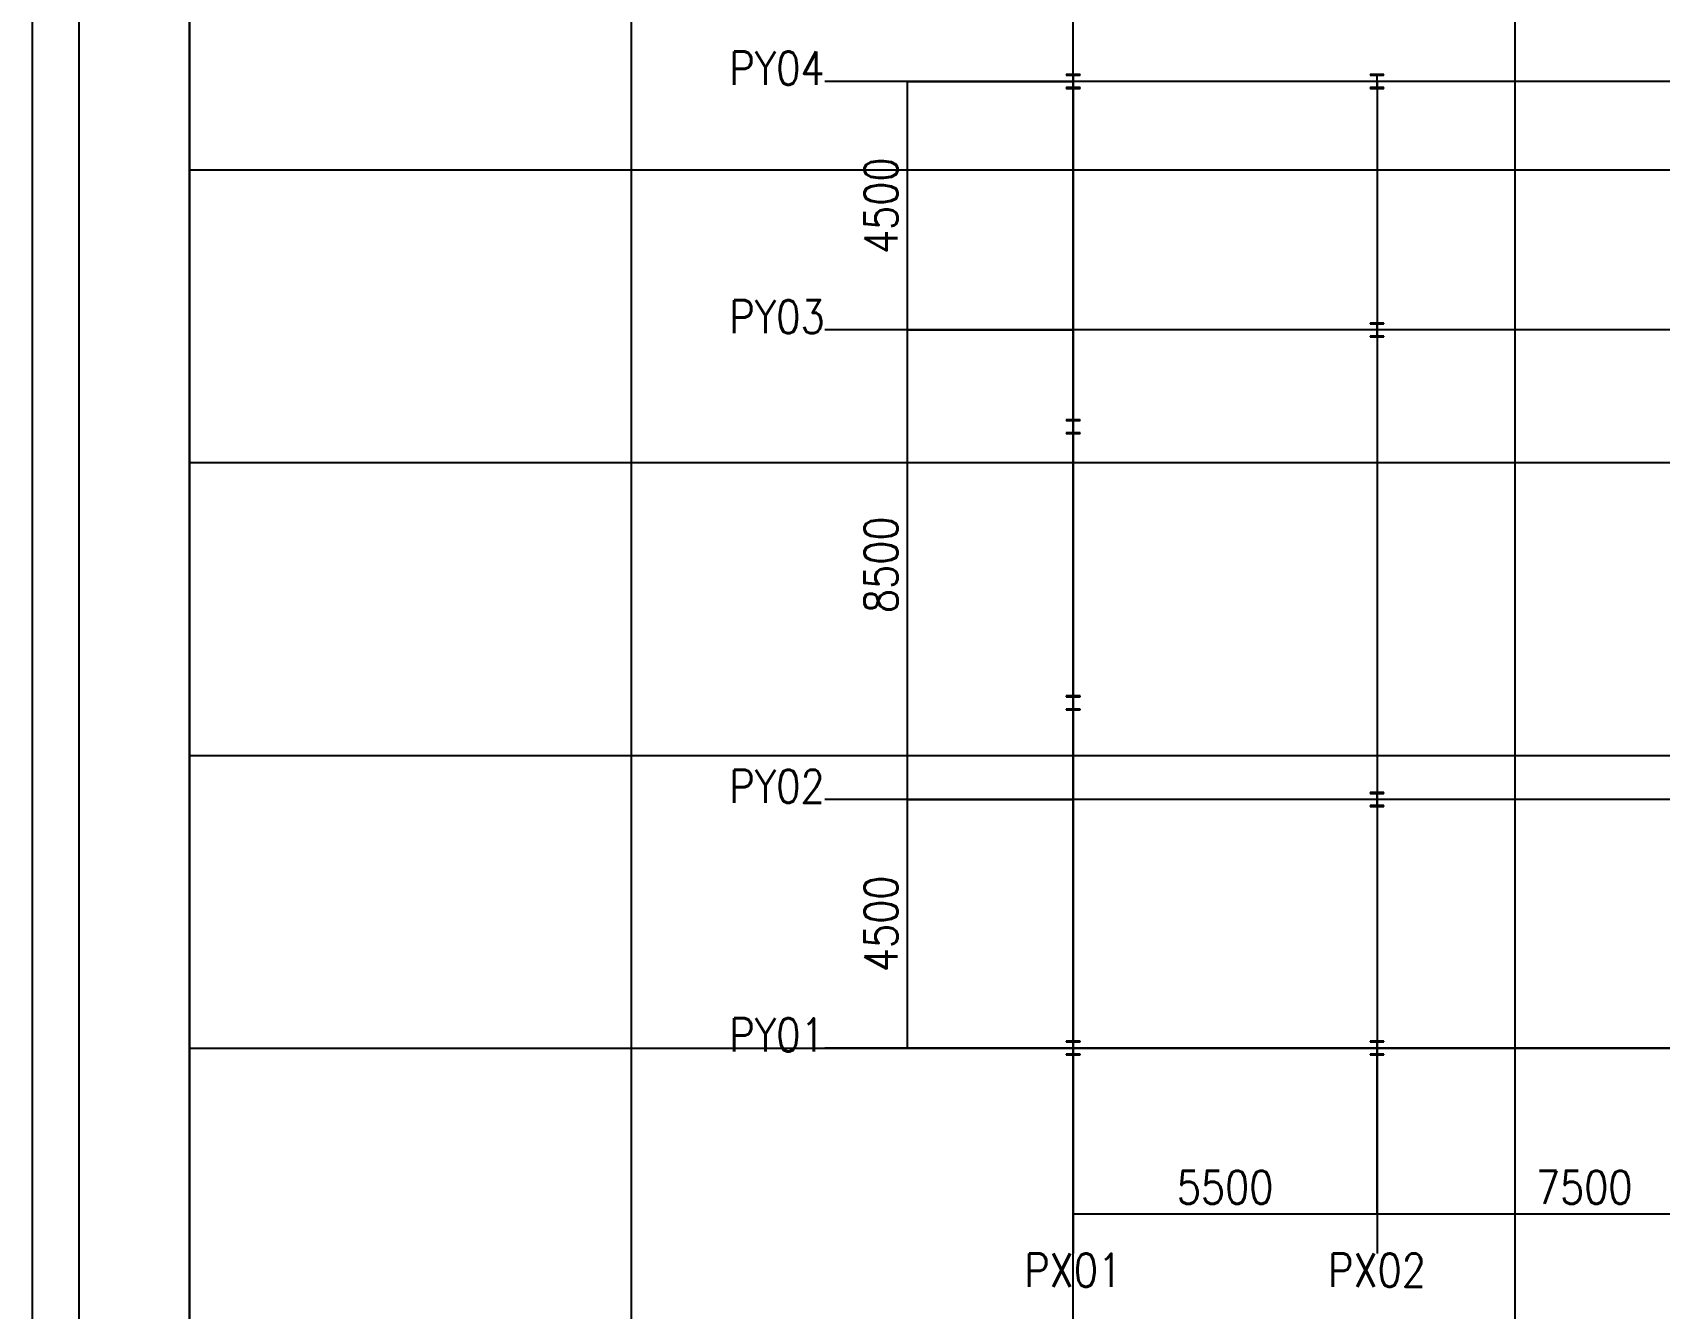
# Model space of a CAD drawing. Extents: x -23 to 863, y -16 to 610.
# Drawn here: x -22.7 to 281.6, y 152.2 to 390.9 of the extents above; entities that cross this region are included whole.
import ezdxf
from ezdxf.enums import TextEntityAlignment as Align

# ---------------------------------------------------------------- set-up
doc = ezdxf.new("R2010")
doc.units = 0
doc.header["$MEASUREMENT"] = 0
doc.linetypes.add('CENTER4', pattern=[0.5625, 0.375, -0.0625, 0.0625, -0.0625])
doc.layers.add('99_レイアウト枠', color=251, linetype='Continuous', plot=False)
for name, color, linetype in [('99_枠$0$001', 7, 'Continuous'), ('_1-7_GRID', 7, 'Continuous'), ('_1-8_DIM', 7, 'Continuous'), ('_4-6_CS-M', 7, 'Continuous')]:
    doc.layers.add(name, color=color, linetype=linetype)
doc.styles.add('DRACAD', font='txt', dxfattribs={"width": 0.85, "bigfont": 'extfont2'})

# ---------------------------------------------------------------- blocks, each defined once
blk = doc.blocks.new('99_枠')
at = {"layer": '99_枠$0$001'}
blk.add_lwpolyline([(5000, 4750), (205000, 4750), (205000, 143750), (5000, 143750)], close=True, dxfattribs=at)
at = {"layer": 'Defpoints'}
blk.add_lwpolyline([(0, 0), (210000, 0), (210000, 148500), (0, 148500)], close=True, dxfattribs=at)

msp = doc.modelspace()

# ---------------------------------------------------------------- linework, layer by layer
at = {"layer": '99_レイアウト枠'}
for p, q in [((6.62, 36.57), (6.62, 584.3)), ((89.3, 36.57), (89.3, 584.3)), ((171.97, 36.57), (171.97, 584.3)), ((254.65, 36.57), (254.65, 584.3)), ((6.62, 365.21), (833.38, 365.21)), ((6.62, 310.43), (833.38, 310.43)), ((6.62, 255.66), (833.38, 255.66)), ((6.62, 200.89), (833.38, 200.89))]:
    msp.add_line(p, q, dxfattribs=at)
for points in [[(-14.05, -9.93), (854.05, -9.93), (854.05, 603.93), (-14.05, 603.93)], [(6.62, 584.3), (833.38, 584.3), (833.38, 36.57), (6.62, 36.57)]]:
    msp.add_lwpolyline(points, close=True, dxfattribs=at)
at = {"layer": '_1-7_GRID'}
for p, q in [((140.97, 200.89), (140.97, 381.74)), ((140.97, 381.74), (171.97, 381.74)), ((140.97, 335.24), (171.97, 335.24)), ((140.97, 247.39), (171.97, 247.39)), ((171.97, 200.89), (140.97, 200.89)), ((171.97, 200.89), (171.97, 169.89)), ((228.81, 169.89), (228.81, 200.89)), ((171.97, 169.89), (746.57, 169.89))]:
    msp.add_line(p, q, dxfattribs=at)
at = {"layer": '_1-8_DIM'}
for p, q in [((171.97, 381.74), (125.47, 381.74)), ((171.97, 335.24), (125.47, 335.24)), ((171.97, 247.39), (125.47, 247.39)), ((171.97, 200.89), (125.47, 200.89)), ((171.97, 200.89), (171.97, 162.45)), ((228.81, 200.89), (228.81, 162.45))]:
    msp.add_line(p, q, dxfattribs=at)
at = {"layer": '_1-8_DIM', "linetype": 'CENTER4', "ltscale": 3000}
for p, q in [((746.57, 381.74), (171.97, 381.74)), ((171.97, 381.74), (171.97, 200.89)), ((228.81, 381.74), (228.81, 200.89)), ((746.57, 335.24), (171.97, 335.24)), ((746.57, 247.39), (171.97, 247.39)), ((746.57, 200.89), (171.97, 200.89))]:
    msp.add_line(p, q, dxfattribs=at)
at = {"layer": '_4-6_CS-M', "color": 4}
for p, q in [((173.27, 383.03), (170.68, 383.03)), ((170.68, 383.03), (170.68, 382.89)), ((170.68, 382.89), (171.79, 382.89)), ((171.79, 380.6), (170.68, 380.6)), ((170.68, 380.6), (170.68, 380.45)), ((171.79, 382.89), (171.86, 382.87)), ((171.86, 380.61), (171.79, 380.6)), ((171.86, 382.87), (171.91, 382.82)), ((171.91, 380.66), (171.86, 380.61)), ((171.91, 382.82), (171.93, 382.76)), ((171.93, 380.73), (171.91, 380.66)), ((171.93, 382.76), (171.93, 380.73)), ((172.02, 382.76), (172.04, 382.82)), ((172.02, 380.73), (172.02, 382.76)), ((172.04, 380.66), (172.02, 380.73)), ((172.04, 382.82), (172.09, 382.87)), ((172.09, 380.61), (172.04, 380.66)), ((172.09, 382.87), (172.15, 382.89)), ((172.15, 380.6), (172.09, 380.61)), ((172.15, 382.89), (173.27, 382.89)), ((173.27, 380.6), (172.15, 380.6)), ((173.27, 382.89), (173.27, 383.03)), ((173.27, 380.45), (173.27, 380.6)), ((230.1, 383.03), (227.52, 383.03)), ((227.52, 383.03), (227.52, 382.89)), ((227.52, 382.89), (228.63, 382.89)), ((228.63, 380.6), (227.52, 380.6)), ((227.52, 380.6), (227.52, 380.45)), ((228.63, 382.89), (228.7, 382.87)), ((228.7, 380.61), (228.63, 380.6)), ((228.7, 382.87), (228.75, 382.82)), ((228.75, 380.66), (228.7, 380.61)), ((228.75, 382.82), (228.77, 382.76)), ((228.77, 380.73), (228.75, 380.66)), ((228.77, 382.76), (228.77, 380.73)), ((228.86, 382.76), (228.88, 382.82)), ((228.86, 380.73), (228.86, 382.76)), ((228.88, 380.66), (228.86, 380.73)), ((228.88, 382.82), (228.93, 382.87)), ((228.93, 380.61), (228.88, 380.66)), ((228.93, 382.87), (228.99, 382.89)), ((228.99, 380.6), (228.93, 380.61)), ((228.99, 382.89), (230.1, 382.89)), ((230.1, 380.6), (228.99, 380.6)), ((230.1, 382.89), (230.1, 383.03)), ((230.1, 380.45), (230.1, 380.6)), ((170.68, 380.45), (173.27, 380.45)), ((227.52, 380.45), (230.1, 380.45)), ((230.1, 336.53), (227.52, 336.53)), ((227.52, 336.53), (227.52, 336.38)), ((227.52, 336.38), (228.63, 336.38)), ((228.63, 336.38), (228.7, 336.37)), ((228.7, 336.37), (228.75, 336.32)), ((228.75, 336.32), (228.77, 336.25)), ((228.77, 336.25), (228.77, 334.22)), ((228.86, 336.25), (228.88, 336.32)), ((228.86, 334.22), (228.86, 336.25)), ((228.88, 336.32), (228.93, 336.37)), ((228.93, 336.37), (228.99, 336.38)), ((228.99, 336.38), (230.1, 336.38)), ((230.1, 336.38), (230.1, 336.53)), ((228.63, 334.09), (227.52, 334.09)), ((227.52, 334.09), (227.52, 333.95)), ((227.52, 333.95), (230.1, 333.95)), ((228.7, 334.11), (228.63, 334.09)), ((228.75, 334.16), (228.7, 334.11)), ((228.77, 334.22), (228.75, 334.16)), ((228.88, 334.16), (228.86, 334.22)), ((228.93, 334.11), (228.88, 334.16)), ((228.99, 334.09), (228.93, 334.11)), ((230.1, 334.09), (228.99, 334.09)), ((230.1, 333.95), (230.1, 334.09)), ((173.27, 318.44), (170.68, 318.44)), ((170.68, 318.44), (170.68, 318.3)), ((170.68, 318.3), (171.79, 318.3)), ((171.79, 318.3), (171.86, 318.28)), ((171.86, 318.28), (171.91, 318.23)), ((171.91, 318.23), (171.93, 318.16)), ((171.93, 318.16), (171.93, 316.14)), ((172.02, 318.16), (172.04, 318.23)), ((172.02, 316.14), (172.02, 318.16)), ((172.04, 318.23), (172.09, 318.28)), ((172.09, 318.28), (172.15, 318.3)), ((172.15, 318.3), (173.27, 318.3)), ((173.27, 318.3), (173.27, 318.44)), ((171.79, 316.01), (170.68, 316.01)), ((170.68, 316.01), (170.68, 315.86)), ((170.68, 315.86), (173.27, 315.86)), ((171.86, 316.02), (171.79, 316.01)), ((171.91, 316.07), (171.86, 316.02)), ((171.93, 316.14), (171.91, 316.07)), ((172.04, 316.07), (172.02, 316.14)), ((172.09, 316.02), (172.04, 316.07)), ((172.15, 316.01), (172.09, 316.02)), ((173.27, 316.01), (172.15, 316.01)), ((173.27, 315.86), (173.27, 316.01)), ((173.27, 266.77), (170.68, 266.77)), ((170.68, 266.77), (170.68, 266.63)), ((170.68, 266.63), (171.79, 266.63)), ((171.79, 266.63), (171.86, 266.61)), ((171.86, 266.61), (171.91, 266.56)), ((171.91, 266.56), (171.93, 266.49)), ((171.93, 266.49), (171.93, 264.47)), ((172.02, 266.49), (172.04, 266.56)), ((172.02, 264.47), (172.02, 266.49)), ((172.04, 266.56), (172.09, 266.61)), ((172.09, 266.61), (172.15, 266.63)), ((172.15, 266.63), (173.27, 266.63)), ((173.27, 266.63), (173.27, 266.77)), ((171.79, 264.33), (170.68, 264.33)), ((170.68, 264.33), (170.68, 264.19)), ((170.68, 264.19), (173.27, 264.19)), ((171.86, 264.35), (171.79, 264.33)), ((171.91, 264.4), (171.86, 264.35)), ((171.93, 264.47), (171.91, 264.4)), ((172.04, 264.4), (172.02, 264.47)), ((172.09, 264.35), (172.04, 264.4)), ((172.15, 264.33), (172.09, 264.35)), ((173.27, 264.33), (172.15, 264.33)), ((173.27, 264.19), (173.27, 264.33)), ((230.1, 248.69), (227.52, 248.69)), ((227.52, 248.69), (227.52, 248.54)), ((227.52, 248.54), (228.63, 248.54)), ((228.63, 248.54), (228.7, 248.52)), ((228.7, 248.52), (228.75, 248.47)), ((228.75, 248.47), (228.77, 248.41)), ((228.77, 248.41), (228.77, 246.38)), ((228.86, 248.41), (228.88, 248.47)), ((228.86, 246.38), (228.86, 248.41)), ((228.88, 248.47), (228.93, 248.52)), ((228.93, 248.52), (228.99, 248.54)), ((228.99, 248.54), (230.1, 248.54)), ((230.1, 248.54), (230.1, 248.69)), ((228.63, 246.25), (227.52, 246.25)), ((227.52, 246.25), (227.52, 246.1)), ((227.52, 246.1), (230.1, 246.1)), ((228.7, 246.27), (228.63, 246.25)), ((228.75, 246.31), (228.7, 246.27)), ((228.77, 246.38), (228.75, 246.31)), ((228.88, 246.31), (228.86, 246.38)), ((228.93, 246.27), (228.88, 246.31)), ((228.99, 246.25), (228.93, 246.27)), ((230.1, 246.25), (228.99, 246.25)), ((230.1, 246.1), (230.1, 246.25)), ((173.27, 202.18), (170.68, 202.18)), ((170.68, 202.18), (170.68, 202.04)), ((170.68, 202.04), (171.79, 202.04)), ((171.79, 202.04), (171.86, 202.02)), ((171.86, 202.02), (171.91, 201.97)), ((171.91, 201.97), (171.93, 201.9)), ((171.93, 201.9), (171.93, 199.88)), ((172.02, 201.9), (172.04, 201.97)), ((172.02, 199.88), (172.02, 201.9)), ((172.04, 201.97), (172.09, 202.02)), ((172.09, 202.02), (172.15, 202.04)), ((172.15, 202.04), (173.27, 202.04)), ((173.27, 202.04), (173.27, 202.18)), ((230.1, 202.18), (227.52, 202.18)), ((227.52, 202.18), (227.52, 202.04)), ((227.52, 202.04), (228.63, 202.04)), ((228.63, 202.04), (228.7, 202.02)), ((228.7, 202.02), (228.75, 201.97)), ((228.75, 201.97), (228.77, 201.9)), ((228.77, 201.9), (228.77, 199.88)), ((228.86, 201.9), (228.88, 201.97)), ((228.86, 199.88), (228.86, 201.9)), ((228.88, 201.97), (228.93, 202.02)), ((228.93, 202.02), (228.99, 202.04)), ((228.99, 202.04), (230.1, 202.04)), ((230.1, 202.04), (230.1, 202.18)), ((171.79, 199.74), (170.68, 199.74)), ((170.68, 199.74), (170.68, 199.6)), ((170.68, 199.6), (173.27, 199.6)), ((171.86, 199.76), (171.79, 199.74)), ((171.91, 199.81), (171.86, 199.76)), ((171.93, 199.88), (171.91, 199.81)), ((172.04, 199.81), (172.02, 199.88)), ((172.09, 199.76), (172.04, 199.81)), ((172.15, 199.74), (172.09, 199.76)), ((173.27, 199.74), (172.15, 199.74)), ((173.27, 199.6), (173.27, 199.74)), ((228.63, 199.74), (227.52, 199.74)), ((227.52, 199.74), (227.52, 199.6)), ((227.52, 199.6), (230.1, 199.6)), ((228.7, 199.76), (228.63, 199.74)), ((228.75, 199.81), (228.7, 199.76)), ((228.77, 199.88), (228.75, 199.81)), ((228.88, 199.81), (228.86, 199.88)), ((228.93, 199.76), (228.88, 199.81)), ((228.99, 199.74), (228.93, 199.76)), ((230.1, 199.74), (228.99, 199.74)), ((230.1, 199.6), (230.1, 199.74))]:
    msp.add_line(p, q, dxfattribs=at)
at = {"layer": 'Defpoints'}
msp.add_lwpolyline([(-22.73, -16.08), (-22.73, 610.08), (862.73, 610.08), (862.73, -16.08)], close=True, dxfattribs=at)

# ---------------------------------------------------------------- block references
at = {"xscale": 0.004133776844070962, "yscale": 0.004133776844070964, "zscale": 0.004133776844070964}
msp.add_blockref('99_枠', (-14.05, -9.93), dxfattribs=at)

# ---------------------------------------------------------------- texts
at = {"layer": '_1-7_GRID', "style": 'DRACAD', "width": 0.85}
for s, p in [('4500', (140.97, 358.49)), ('8500', (140.97, 291.32)), ('4500', (140.97, 224.14))]:
    msp.add_text(s, height=6.201, rotation=90, dxfattribs=at).set_placement(p, align=Align.BOTTOM_CENTER)
for s, p in [('5500', (200.39, 169.89)), ('7500', (267.57, 169.89))]:
    msp.add_text(s, height=6.201, dxfattribs=at).set_placement(p, align=Align.BOTTOM_CENTER)
at = {"layer": '_1-8_DIM', "style": 'DRACAD', "width": 0.85}
for s, p in [('PY04', (125.47, 379.26)), ('PY03', (125.47, 332.76)), ('PY02', (125.47, 244.91)), ('PY01', (125.47, 198.41))]:
    msp.add_text(s, height=6.201, dxfattribs=at).set_placement(p, align=Align.BOTTOM_RIGHT)
for s, p in [('PX01', (171.97, 154.38)), ('PX02', (228.81, 154.38))]:
    msp.add_text(s, height=6.201, dxfattribs=at).set_placement(p, align=Align.BOTTOM_CENTER)

doc.saveas('drawing.dxf')
